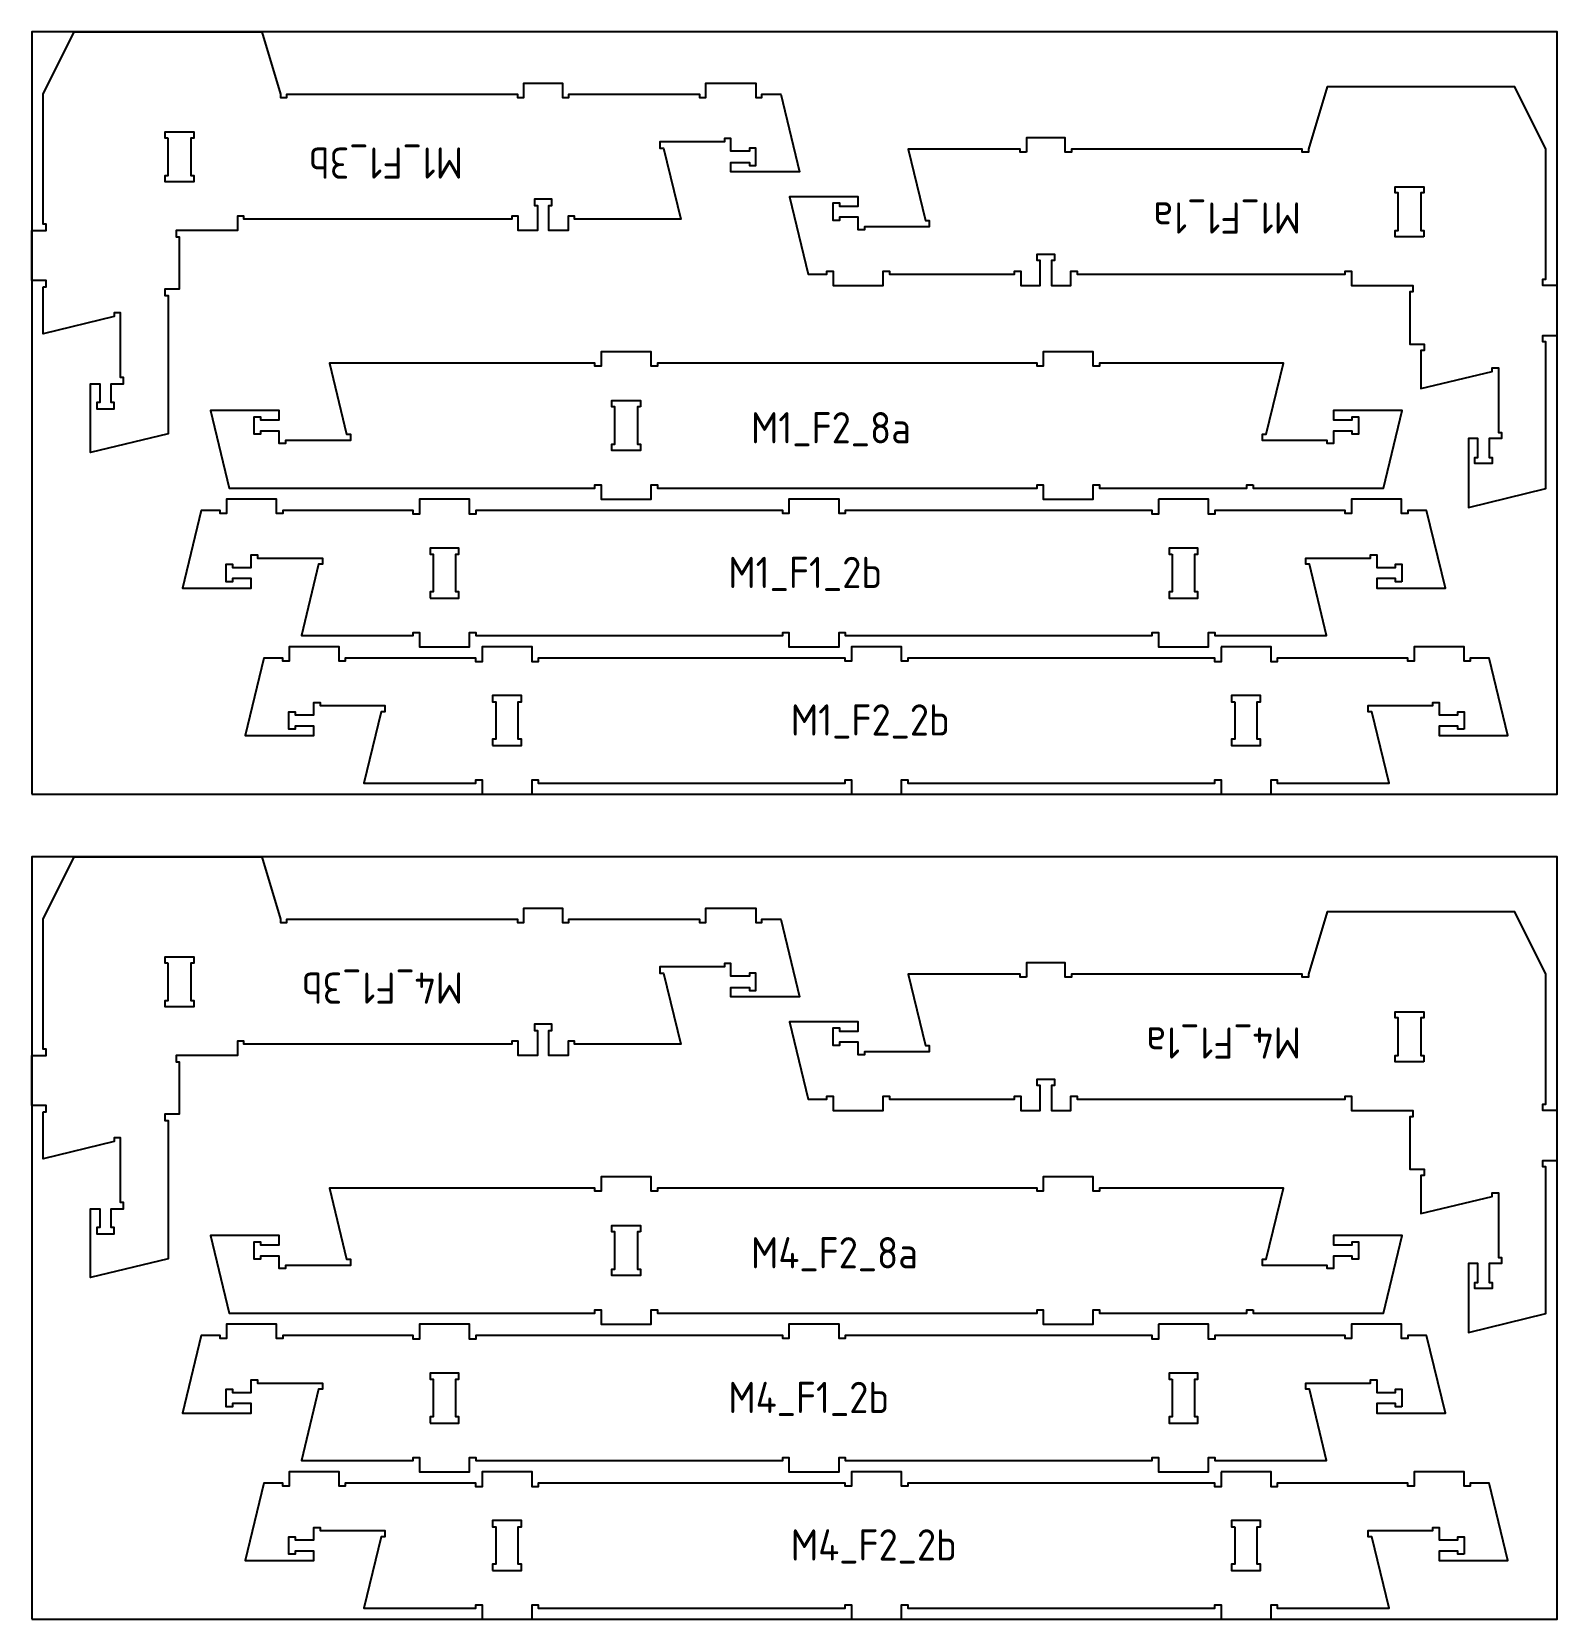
# Model space of a CAD drawing. Header units: millimetres. Extents: x -18174 to 50972, y 6312 to 16778.
# Drawn here: x 18052 to 20492, y 8953 to 11493 of the extents above; entities that cross this region are included whole.
import ezdxf

# ---------------------------------------------------------------- set-up
doc = ezdxf.new("R2010")
doc.units = ezdxf.units.MM
doc.header["$MEASUREMENT"] = 0
for name, color, linetype in [('freeswerk_CODES', 50, 'Continuous'), ('freeswerk_ELEMENTEN', 7, 'Continuous'), ('freeswerk_PLATEN', 3, 'Continuous')]:
    doc.layers.add(name, color=color, linetype=linetype)

msp = doc.modelspace()

# ---------------------------------------------------------------- linework, layer by layer
at = {"layer": 'freeswerk_ELEMENTEN'}
for points in [[(18070.3, 11084.5), (18075.3, 11084.5), (18075.3, 11094.5), (18052.3, 11094.5), (18052.3, 11174.5), (18075.3, 11174.5), (18075.3, 11184.5), (18070.3, 11184.5), (18070.3, 11392.5), (18120.3, 11492.5), (18420.3, 11492.5), (18450.3, 11392.5), (18450.3, 11387.5), (18460.3, 11387.5), (18460.3, 11392.5), (18829.3, 11392.5), (18829.3, 11387.5), (18839.3, 11387.5), (18839.3, 11410.5), (18901.3, 11410.5), (18901.3, 11387.5), (18911.3, 11387.5), (18911.3, 11392.5), (19120.3, 11392.5), (19120.3, 11387.5), (19130.3, 11387.5), (19130.3, 11410.5), (19210.3, 11410.5), (19210.3, 11387.5), (19220.3, 11387.5), (19220.3, 11392.5), (19250.3, 11392.5), (19280.3, 11268.5), (19170.3, 11268.5), (19170.3, 11283.5), (19200.3, 11283.5), (19200.3, 11278.5), (19210.3, 11278.5), (19210.3, 11306.5), (19200.3, 11306.5), (19200.3, 11301.5), (19170.3, 11301.5), (19170.3, 11321.5), (19160.3, 11321.5), (19160.3, 11316.5), (19056.8, 11316.5), (19056.8, 11306.5), (19062.7, 11306.5), (19090.3, 11192.5), (18920.3, 11192.5), (18920.3, 11197.5), (18910.3, 11197.5), (18910.3, 11174.5), (18879.3, 11174.5), (18879.3, 11214.5), (18884.3, 11214.5), (18884.3, 11224.5), (18856.3, 11224.5), (18856.3, 11214.5), (18861.3, 11214.5), (18861.3, 11174.5), (18830.3, 11174.5), (18830.3, 11197.5), (18820.3, 11197.5), (18820.3, 11192.5), (18391.3, 11192.5), (18391.3, 11197.5), (18381.3, 11197.5), (18381.3, 11174.5), (18283.3, 11174.5), (18283.3, 11164.5), (18288.3, 11164.5), (18288.3, 11080.5), (18265.3, 11080.5), (18265.3, 11070.5), (18270.3, 11070.5), (18270.3, 10849.4), (18146.3, 10819.4), (18146.3, 10929.4), (18161.3, 10929.4), (18161.3, 10899.4), (18156.3, 10899.4), (18156.3, 10889.4), (18184.3, 10889.4), (18184.3, 10899.4), (18179.3, 10899.4), (18179.3, 10929.4), (18199.3, 10929.4), (18199.3, 10939.4), (18194.3, 10939.4), (18194.3, 11042.9), (18184.3, 11042.9), (18184.3, 11037), (18070.3, 11009.4)], [(19643.3, 11299.6), (19633.3, 11299.6), (19633.3, 11304.6), (19454.3, 11304.6), (19481.9, 11190.6), (19487.9, 11190.6), (19487.9, 11180.6), (19384.3, 11180.6), (19384.3, 11175.6), (19374.3, 11175.6), (19374.3, 11195.6), (19344.3, 11195.6), (19344.3, 11190.6), (19334.3, 11190.6), (19334.3, 11218.6), (19344.3, 11218.6), (19344.3, 11213.6), (19374.3, 11213.6), (19374.3, 11228.6), (19264.3, 11228.6), (19294.3, 11104.6), (19324, 11104.6), (19324, 11109.6), (19334, 11109.6), (19334, 11086.6), (19414, 11086.6), (19414, 11109.6), (19424, 11109.6), (19424, 11104.6), (19624.3, 11104.6), (19624.3, 11109.6), (19634.3, 11109.6), (19634.3, 11086.6), (19665.3, 11086.6), (19665.3, 11126.6), (19660.3, 11126.6), (19660.3, 11136.6), (19688.3, 11136.6), (19688.3, 11126.6), (19683.3, 11126.6), (19683.3, 11086.6), (19714.3, 11086.6), (19714.3, 11109.6), (19724.3, 11109.6), (19724.3, 11104.6), (20153.3, 11104.6), (20153.3, 11109.6), (20163.3, 11109.6), (20163.3, 11086.6), (20261.3, 11086.6), (20261.3, 11076.6), (20256.3, 11076.6), (20256.3, 10992.6), (20279.3, 10992.6), (20279.3, 10982.6), (20274.3, 10982.6), (20274.3, 10921.5), (20388.3, 10949.1), (20388.3, 10955), (20398.3, 10955), (20398.3, 10851.5), (20403.3, 10851.5), (20403.3, 10841.5), (20383.3, 10841.5), (20383.3, 10811.5), (20388.3, 10811.5), (20388.3, 10801.5), (20360.3, 10801.5), (20360.3, 10811.5), (20365.3, 10811.5), (20365.3, 10841.5), (20350.3, 10841.5), (20350.3, 10731.5), (20474.3, 10761.5), (20474.3, 10996.6), (20469.3, 10996.6), (20469.3, 11006.6), (20492.3, 11006.6), (20492.3, 11086.6), (20469.3, 11086.6), (20469.3, 11096.6), (20474.3, 11096.6), (20474.3, 11304.6), (20424.3, 11404.6), (20124.3, 11404.6), (20094.3, 11304.6), (20094.3, 11299.6), (20084.3, 11299.6), (20084.3, 11304.6), (19715.3, 11304.6), (19715.3, 11299.6), (19705.3, 11299.6), (19705.3, 11322.6), (19643.3, 11322.6)], [(18270.5, 11322.5), (18265.5, 11322.5), (18265.5, 11332.5), (18311.5, 11332.5), (18311.5, 11322.5), (18306.5, 11322.5), (18306.5, 11262.5), (18311.5, 11262.5), (18311.5, 11252.5), (18265.5, 11252.5), (18265.5, 11262.5), (18270.5, 11262.5)], [(20279.1, 11164.6), (20233.1, 11164.6), (20233.1, 11174.6), (20238.1, 11174.6), (20238.1, 11234.6), (20233.1, 11234.6), (20233.1, 11244.6), (20279.1, 11244.6), (20279.1, 11234.6), (20274.1, 11234.6), (20274.1, 11174.6), (20279.1, 11174.6)], [(20005.9, 10767.5), (20005.9, 10762.5), (20214.2, 10762.5), (20244.2, 10886.5), (20134.2, 10886.5), (20134.2, 10871.5), (20164.2, 10871.5), (20164.2, 10876.5), (20174.2, 10876.5), (20174.2, 10848.5), (20164.2, 10848.5), (20164.2, 10853.5), (20134.2, 10853.5), (20134.2, 10833.5), (20124.2, 10833.5), (20124.2, 10838.5), (20020.7, 10838.5), (20020.7, 10848.5), (20026.6, 10848.5), (20054.2, 10962.5), (19760.2, 10962.5), (19760.2, 10957.5), (19750.2, 10957.5), (19750.2, 10980.5), (19670.2, 10980.5), (19670.2, 10957.5), (19660.2, 10957.5), (19660.2, 10962.5), (19053.2, 10962.5), (19053.2, 10957.5), (19043.2, 10957.5), (19043.2, 10980.5), (18963.2, 10980.5), (18963.2, 10957.5), (18953.2, 10957.5), (18953.2, 10962.5), (18528.3, 10962.5), (18555.9, 10848.5), (18561.9, 10848.5), (18561.9, 10838.5), (18458.3, 10838.5), (18458.3, 10833.5), (18448.3, 10833.5), (18448.3, 10853.5), (18418.3, 10853.5), (18418.3, 10848.5), (18408.3, 10848.5), (18408.3, 10876.5), (18418.3, 10876.5), (18418.3, 10871.5), (18448.3, 10871.5), (18448.3, 10886.5), (18338.3, 10886.5), (18368.3, 10762.5), (18953.2, 10762.5), (18953.2, 10767.5), (18963.2, 10767.5), (18963.2, 10744.5), (19043.2, 10744.5), (19043.2, 10767.5), (19053.2, 10767.5), (19053.2, 10762.5), (19660.2, 10762.5), (19660.2, 10767.5), (19670.2, 10767.5), (19670.2, 10744.5), (19750.2, 10744.5), (19750.2, 10767.5), (19760.2, 10767.5), (19760.2, 10762.5), (19995.9, 10762.5), (19995.9, 10767.5)], [(19026.2, 10892.5), (19021.2, 10892.5), (19021.2, 10832.5), (19026.2, 10832.5), (19026.2, 10822.5), (18980.2, 10822.5), (18980.2, 10832.5), (18985.2, 10832.5), (18985.2, 10892.5), (18980.2, 10892.5), (18980.2, 10902.5), (19026.2, 10902.5)], [(18689.5, 10586.5), (18735.5, 10586.5), (18735.5, 10596.5), (18730.5, 10596.5), (18730.5, 10656.5), (18735.5, 10656.5), (18735.5, 10666.5), (18689.5, 10666.5), (18689.5, 10656.5), (18694.5, 10656.5), (18694.5, 10596.5), (18689.5, 10596.5)], [(19876.5, 10656.5), (19876.5, 10596.5), (19871.5, 10596.5), (19871.5, 10586.5), (19917.5, 10586.5), (19917.5, 10596.5), (19912.5, 10596.5), (19912.5, 10656.5), (19917.5, 10656.5), (19917.5, 10666.5), (19871.5, 10666.5), (19871.5, 10656.5)], [(18789.5, 10350.5), (18835.5, 10350.5), (18835.5, 10360.5), (18830.5, 10360.5), (18830.5, 10420.5), (18835.5, 10420.5), (18835.5, 10430.5), (18789.5, 10430.5), (18789.5, 10420.5), (18794.5, 10420.5), (18794.5, 10360.5), (18789.5, 10360.5)], [(19976.5, 10420.5), (19976.5, 10360.5), (19971.5, 10360.5), (19971.5, 10350.5), (20017.5, 10350.5), (20017.5, 10360.5), (20012.5, 10360.5), (20012.5, 10420.5), (20017.5, 10420.5), (20017.5, 10430.5), (19971.5, 10430.5), (19971.5, 10420.5)], [(18070.3, 9764.5), (18075.3, 9764.5), (18075.3, 9774.5), (18052.3, 9774.5), (18052.3, 9854.5), (18075.3, 9854.5), (18075.3, 9864.5), (18070.3, 9864.5), (18070.3, 10072.5), (18120.3, 10172.5), (18420.3, 10172.5), (18450.3, 10072.5), (18450.3, 10067.5), (18460.3, 10067.5), (18460.3, 10072.5), (18829.3, 10072.5), (18829.3, 10067.5), (18839.3, 10067.5), (18839.3, 10090.5), (18901.3, 10090.5), (18901.3, 10067.5), (18911.3, 10067.5), (18911.3, 10072.5), (19120.3, 10072.5), (19120.3, 10067.5), (19130.3, 10067.5), (19130.3, 10090.5), (19210.3, 10090.5), (19210.3, 10067.5), (19220.3, 10067.5), (19220.3, 10072.5), (19250.3, 10072.5), (19280.3, 9948.5), (19170.3, 9948.5), (19170.3, 9963.5), (19200.3, 9963.5), (19200.3, 9958.5), (19210.3, 9958.5), (19210.3, 9986.5), (19200.3, 9986.5), (19200.3, 9981.5), (19170.3, 9981.5), (19170.3, 10001.5), (19160.3, 10001.5), (19160.3, 9996.5), (19056.8, 9996.5), (19056.8, 9986.5), (19062.7, 9986.5), (19090.3, 9872.5), (18920.3, 9872.5), (18920.3, 9877.5), (18910.3, 9877.5), (18910.3, 9854.5), (18879.3, 9854.5), (18879.3, 9894.5), (18884.3, 9894.5), (18884.3, 9904.5), (18856.3, 9904.5), (18856.3, 9894.5), (18861.3, 9894.5), (18861.3, 9854.5), (18830.3, 9854.5), (18830.3, 9877.5), (18820.3, 9877.5), (18820.3, 9872.5), (18391.3, 9872.5), (18391.3, 9877.5), (18381.3, 9877.5), (18381.3, 9854.5), (18283.3, 9854.5), (18283.3, 9844.5), (18288.3, 9844.5), (18288.3, 9760.5), (18265.3, 9760.5), (18265.3, 9750.5), (18270.3, 9750.5), (18270.3, 9529.4), (18146.3, 9499.4), (18146.3, 9609.4), (18161.3, 9609.4), (18161.3, 9579.4), (18156.3, 9579.4), (18156.3, 9569.4), (18184.3, 9569.4), (18184.3, 9579.4), (18179.3, 9579.4), (18179.3, 9609.4), (18199.3, 9609.4), (18199.3, 9619.4), (18194.3, 9619.4), (18194.3, 9722.9), (18184.3, 9722.9), (18184.3, 9717), (18070.3, 9689.4)], [(19643.3, 9979.6), (19633.3, 9979.6), (19633.3, 9984.6), (19454.3, 9984.6), (19481.9, 9870.6), (19487.9, 9870.6), (19487.9, 9860.6), (19384.3, 9860.6), (19384.3, 9855.6), (19374.3, 9855.6), (19374.3, 9875.6), (19344.3, 9875.6), (19344.3, 9870.6), (19334.3, 9870.6), (19334.3, 9898.6), (19344.3, 9898.6), (19344.3, 9893.6), (19374.3, 9893.6), (19374.3, 9908.6), (19264.3, 9908.6), (19294.3, 9784.6), (19324, 9784.6), (19324, 9789.6), (19334, 9789.6), (19334, 9766.6), (19414, 9766.6), (19414, 9789.6), (19424, 9789.6), (19424, 9784.6), (19624.3, 9784.6), (19624.3, 9789.6), (19634.3, 9789.6), (19634.3, 9766.6), (19665.3, 9766.6), (19665.3, 9806.6), (19660.3, 9806.6), (19660.3, 9816.6), (19688.3, 9816.6), (19688.3, 9806.6), (19683.3, 9806.6), (19683.3, 9766.6), (19714.3, 9766.6), (19714.3, 9789.6), (19724.3, 9789.6), (19724.3, 9784.6), (20153.3, 9784.6), (20153.3, 9789.6), (20163.3, 9789.6), (20163.3, 9766.6), (20261.3, 9766.6), (20261.3, 9756.6), (20256.3, 9756.6), (20256.3, 9672.6), (20279.3, 9672.6), (20279.3, 9662.6), (20274.3, 9662.6), (20274.3, 9601.5), (20388.3, 9629.1), (20388.3, 9635), (20398.3, 9635), (20398.3, 9531.5), (20403.3, 9531.5), (20403.3, 9521.5), (20383.3, 9521.5), (20383.3, 9491.5), (20388.3, 9491.5), (20388.3, 9481.5), (20360.3, 9481.5), (20360.3, 9491.5), (20365.3, 9491.5), (20365.3, 9521.5), (20350.3, 9521.5), (20350.3, 9411.5), (20474.3, 9441.5), (20474.3, 9676.6), (20469.3, 9676.6), (20469.3, 9686.6), (20492.3, 9686.6), (20492.3, 9766.6), (20469.3, 9766.6), (20469.3, 9776.6), (20474.3, 9776.6), (20474.3, 9984.6), (20424.3, 10084.6), (20124.3, 10084.6), (20094.3, 9984.6), (20094.3, 9979.6), (20084.3, 9979.6), (20084.3, 9984.6), (19715.3, 9984.6), (19715.3, 9979.6), (19705.3, 9979.6), (19705.3, 10002.6), (19643.3, 10002.6)], [(18270.5, 10002.5), (18265.5, 10002.5), (18265.5, 10012.5), (18311.5, 10012.5), (18311.5, 10002.5), (18306.5, 10002.5), (18306.5, 9942.5), (18311.5, 9942.5), (18311.5, 9932.5), (18265.5, 9932.5), (18265.5, 9942.5), (18270.5, 9942.5)], [(20279.1, 9844.6), (20233.1, 9844.6), (20233.1, 9854.6), (20238.1, 9854.6), (20238.1, 9914.6), (20233.1, 9914.6), (20233.1, 9924.6), (20279.1, 9924.6), (20279.1, 9914.6), (20274.1, 9914.6), (20274.1, 9854.6), (20279.1, 9854.6)], [(20005.9, 9447.5), (20005.9, 9442.5), (20214.2, 9442.5), (20244.2, 9566.5), (20134.2, 9566.5), (20134.2, 9551.5), (20164.2, 9551.5), (20164.2, 9556.5), (20174.2, 9556.5), (20174.2, 9528.5), (20164.2, 9528.5), (20164.2, 9533.5), (20134.2, 9533.5), (20134.2, 9513.5), (20124.2, 9513.5), (20124.2, 9518.5), (20020.7, 9518.5), (20020.7, 9528.5), (20026.6, 9528.5), (20054.2, 9642.5), (19760.2, 9642.5), (19760.2, 9637.5), (19750.2, 9637.5), (19750.2, 9660.5), (19670.2, 9660.5), (19670.2, 9637.5), (19660.2, 9637.5), (19660.2, 9642.5), (19053.2, 9642.5), (19053.2, 9637.5), (19043.2, 9637.5), (19043.2, 9660.5), (18963.2, 9660.5), (18963.2, 9637.5), (18953.2, 9637.5), (18953.2, 9642.5), (18528.3, 9642.5), (18555.9, 9528.5), (18561.9, 9528.5), (18561.9, 9518.5), (18458.3, 9518.5), (18458.3, 9513.5), (18448.3, 9513.5), (18448.3, 9533.5), (18418.3, 9533.5), (18418.3, 9528.5), (18408.3, 9528.5), (18408.3, 9556.5), (18418.3, 9556.5), (18418.3, 9551.5), (18448.3, 9551.5), (18448.3, 9566.5), (18338.3, 9566.5), (18368.3, 9442.5), (18953.2, 9442.5), (18953.2, 9447.5), (18963.2, 9447.5), (18963.2, 9424.5), (19043.2, 9424.5), (19043.2, 9447.5), (19053.2, 9447.5), (19053.2, 9442.5), (19660.2, 9442.5), (19660.2, 9447.5), (19670.2, 9447.5), (19670.2, 9424.5), (19750.2, 9424.5), (19750.2, 9447.5), (19760.2, 9447.5), (19760.2, 9442.5), (19995.9, 9442.5), (19995.9, 9447.5)], [(19026.2, 9572.5), (19021.2, 9572.5), (19021.2, 9512.5), (19026.2, 9512.5), (19026.2, 9502.5), (18980.2, 9502.5), (18980.2, 9512.5), (18985.2, 9512.5), (18985.2, 9572.5), (18980.2, 9572.5), (18980.2, 9582.5), (19026.2, 9582.5)], [(18689.5, 9266.5), (18735.5, 9266.5), (18735.5, 9276.5), (18730.5, 9276.5), (18730.5, 9336.5), (18735.5, 9336.5), (18735.5, 9346.5), (18689.5, 9346.5), (18689.5, 9336.5), (18694.5, 9336.5), (18694.5, 9276.5), (18689.5, 9276.5)], [(19876.5, 9336.5), (19876.5, 9276.5), (19871.5, 9276.5), (19871.5, 9266.5), (19917.5, 9266.5), (19917.5, 9276.5), (19912.5, 9276.5), (19912.5, 9336.5), (19917.5, 9336.5), (19917.5, 9346.5), (19871.5, 9346.5), (19871.5, 9336.5)], [(18789.5, 9030.5), (18835.5, 9030.5), (18835.5, 9040.5), (18830.5, 9040.5), (18830.5, 9100.5), (18835.5, 9100.5), (18835.5, 9110.5), (18789.5, 9110.5), (18789.5, 9100.5), (18794.5, 9100.5), (18794.5, 9040.5), (18789.5, 9040.5)], [(19976.5, 9100.5), (19976.5, 9040.5), (19971.5, 9040.5), (19971.5, 9030.5), (20017.5, 9030.5), (20017.5, 9040.5), (20012.5, 9040.5), (20012.5, 9100.5), (20017.5, 9100.5), (20017.5, 9110.5), (19971.5, 9110.5), (19971.5, 9100.5)]]:
    msp.add_lwpolyline(points, close=True, dxfattribs=at)
for points in [[(19854.5, 10744.5), (19854.5, 10720.5), (19844.5, 10720.5), (19844.5, 10726.5), (19353.5, 10726.5), (19353.5, 10721.5), (19343.5, 10721.5), (19343.5, 10744.5), (19263.5, 10744.5), (19263.5, 10721.5), (19253.5, 10721.5), (19253.5, 10726.5), (18762.5, 10726.5), (18762.5, 10720.5), (18752.5, 10720.5), (18752.5, 10744.5), (18672.5, 10744.5), (18672.5, 10720.5), (18662.5, 10720.5), (18662.5, 10726.5), (18453.8, 10726.5), (18453.8, 10721.5), (18443.8, 10721.5), (18443.8, 10744.5), (18363.8, 10744.5), (18363.8, 10721.5), (18353.8, 10721.5), (18353.8, 10726.5), (18323.5, 10726.5), (18293.5, 10602.5), (18403.5, 10602.5), (18403.5, 10617.5), (18373.5, 10617.5), (18373.5, 10612.5), (18363.5, 10612.5), (18363.5, 10640.5), (18373.5, 10640.5), (18373.5, 10635.5), (18403.5, 10635.5), (18403.5, 10655.5), (18413.5, 10655.5), (18413.5, 10650.5), (18517.1, 10650.5), (18517.1, 10640.5), (18511, 10640.5), (18483.5, 10526.5), (18662.5, 10526.5), (18662.5, 10531.5), (18672.5, 10531.5), (18672.5, 10508.5), (18752.5, 10508.5), (18752.5, 10531.5), (18762.5, 10531.5), (18762.5, 10526.5), (19253.5, 10526.5), (19253.5, 10531.5), (19263.5, 10531.5), (19263.5, 10508.5), (19343.5, 10508.5), (19343.5, 10531.5), (19353.5, 10531.5), (19353.5, 10526.5), (19844.5, 10526.5), (19844.5, 10531.5), (19854.5, 10531.5), (19854.5, 10508.5), (19934.5, 10508.5), (19934.5, 10531.5), (19944.5, 10531.5), (19944.5, 10526.5), (20123.5, 10526.5), (20095.9, 10640.5), (20090, 10640.5), (20090, 10650.5), (20193.5, 10650.5), (20193.5, 10655.5), (20203.5, 10655.5), (20203.5, 10635.5), (20233.5, 10635.5), (20233.5, 10640.5), (20243.5, 10640.5), (20243.5, 10612.5)], [(20243.5, 10612.5), (20233.5, 10612.5), (20233.5, 10617.5), (20203.5, 10617.5), (20203.5, 10602.5), (20313.5, 10602.5), (20283.2, 10726.5), (20253.2, 10726.5), (20253.2, 10721.5), (20243.2, 10721.5), (20243.2, 10744.5), (20163.2, 10744.5), (20163.2, 10721.5), (20153.2, 10721.5), (20153.2, 10726.5), (19944.5, 10726.5), (19944.5, 10720.5), (19934.5, 10720.5), (19934.5, 10744.5), (19854.5, 10744.5)], [(19954.5, 10508.5), (19954.5, 10484.5), (19944.5, 10484.5), (19944.5, 10490.5), (19453.5, 10490.5), (19453.5, 10485.5), (19443.5, 10485.5), (19443.5, 10508.5), (19363.5, 10508.5), (19363.5, 10485.5), (19353.5, 10485.5), (19353.5, 10490.5), (18862.5, 10490.5), (18862.5, 10484.5), (18852.5, 10484.5), (18852.5, 10508.5), (18772.5, 10508.5), (18772.5, 10484.5), (18762.5, 10484.5), (18762.5, 10490.5), (18553.8, 10490.5), (18553.8, 10485.5), (18543.8, 10485.5), (18543.8, 10508.5), (18463.8, 10508.5), (18463.8, 10485.5), (18453.8, 10485.5), (18453.8, 10490.5), (18423.5, 10490.5), (18393.5, 10366.5), (18503.5, 10366.5), (18503.5, 10381.5), (18473.5, 10381.5), (18473.5, 10376.5), (18463.5, 10376.5), (18463.5, 10404.5), (18473.5, 10404.5), (18473.5, 10399.5), (18503.5, 10399.5), (18503.5, 10419.5), (18513.5, 10419.5), (18513.5, 10414.5), (18617.1, 10414.5), (18617.1, 10404.5), (18611, 10404.5), (18583.5, 10290.5), (18762.5, 10290.5), (18762.5, 10295.5), (18772.5, 10295.5), (18772.5, 10272.5), (18852.5, 10272.5), (18852.5, 10295.5), (18862.5, 10295.5), (18862.5, 10290.5), (19353.5, 10290.5), (19353.5, 10295.5), (19363.5, 10295.5), (19363.5, 10272.5), (19443.5, 10272.5), (19443.5, 10295.5), (19453.5, 10295.5), (19453.5, 10290.5), (19944.5, 10290.5), (19944.5, 10295.5), (19954.5, 10295.5), (19954.5, 10272.5), (20034.5, 10272.5), (20034.5, 10295.5), (20044.5, 10295.5), (20044.5, 10290.5), (20223.5, 10290.5), (20195.9, 10404.5), (20190, 10404.5), (20190, 10414.5), (20293.5, 10414.5), (20293.5, 10419.5), (20303.5, 10419.5), (20303.5, 10399.5), (20333.5, 10399.5), (20333.5, 10404.5), (20343.5, 10404.5), (20343.5, 10376.5)], [(20343.5, 10376.5), (20333.5, 10376.5), (20333.5, 10381.5), (20303.5, 10381.5), (20303.5, 10366.5), (20413.5, 10366.5), (20383.2, 10490.5), (20353.2, 10490.5), (20353.2, 10485.5), (20343.2, 10485.5), (20343.2, 10508.5), (20263.2, 10508.5), (20263.2, 10485.5), (20253.2, 10485.5), (20253.2, 10490.5), (20044.5, 10490.5), (20044.5, 10484.5), (20034.5, 10484.5), (20034.5, 10508.5), (19954.5, 10508.5)], [(19854.5, 9424.5), (19854.5, 9400.5), (19844.5, 9400.5), (19844.5, 9406.5), (19353.5, 9406.5), (19353.5, 9401.5), (19343.5, 9401.5), (19343.5, 9424.5), (19263.5, 9424.5), (19263.5, 9401.5), (19253.5, 9401.5), (19253.5, 9406.5), (18762.5, 9406.5), (18762.5, 9400.5), (18752.5, 9400.5), (18752.5, 9424.5), (18672.5, 9424.5), (18672.5, 9400.5), (18662.5, 9400.5), (18662.5, 9406.5), (18453.8, 9406.5), (18453.8, 9401.5), (18443.8, 9401.5), (18443.8, 9424.5), (18363.8, 9424.5), (18363.8, 9401.5), (18353.8, 9401.5), (18353.8, 9406.5), (18323.5, 9406.5), (18293.5, 9282.5), (18403.5, 9282.5), (18403.5, 9297.5), (18373.5, 9297.5), (18373.5, 9292.5), (18363.5, 9292.5), (18363.5, 9320.5), (18373.5, 9320.5), (18373.5, 9315.5), (18403.5, 9315.5), (18403.5, 9335.5), (18413.5, 9335.5), (18413.5, 9330.5), (18517.1, 9330.5), (18517.1, 9320.5), (18511, 9320.5), (18483.5, 9206.5), (18662.5, 9206.5), (18662.5, 9211.5), (18672.5, 9211.5), (18672.5, 9188.5), (18752.5, 9188.5), (18752.5, 9211.5), (18762.5, 9211.5), (18762.5, 9206.5), (19253.5, 9206.5), (19253.5, 9211.5), (19263.5, 9211.5), (19263.5, 9188.5), (19343.5, 9188.5), (19343.5, 9211.5), (19353.5, 9211.5), (19353.5, 9206.5), (19844.5, 9206.5), (19844.5, 9211.5), (19854.5, 9211.5), (19854.5, 9188.5), (19934.5, 9188.5), (19934.5, 9211.5), (19944.5, 9211.5), (19944.5, 9206.5), (20123.5, 9206.5), (20095.9, 9320.5), (20090, 9320.5), (20090, 9330.5), (20193.5, 9330.5), (20193.5, 9335.5), (20203.5, 9335.5), (20203.5, 9315.5), (20233.5, 9315.5), (20233.5, 9320.5), (20243.5, 9320.5), (20243.5, 9292.5)], [(20243.5, 9292.5), (20233.5, 9292.5), (20233.5, 9297.5), (20203.5, 9297.5), (20203.5, 9282.5), (20313.5, 9282.5), (20283.2, 9406.5), (20253.2, 9406.5), (20253.2, 9401.5), (20243.2, 9401.5), (20243.2, 9424.5), (20163.2, 9424.5), (20163.2, 9401.5), (20153.2, 9401.5), (20153.2, 9406.5), (19944.5, 9406.5), (19944.5, 9400.5), (19934.5, 9400.5), (19934.5, 9424.5), (19854.5, 9424.5)], [(19954.5, 9188.5), (19954.5, 9164.5), (19944.5, 9164.5), (19944.5, 9170.5), (19453.5, 9170.5), (19453.5, 9165.5), (19443.5, 9165.5), (19443.5, 9188.5), (19363.5, 9188.5), (19363.5, 9165.5), (19353.5, 9165.5), (19353.5, 9170.5), (18862.5, 9170.5), (18862.5, 9164.5), (18852.5, 9164.5), (18852.5, 9188.5), (18772.5, 9188.5), (18772.5, 9164.5), (18762.5, 9164.5), (18762.5, 9170.5), (18553.8, 9170.5), (18553.8, 9165.5), (18543.8, 9165.5), (18543.8, 9188.5), (18463.8, 9188.5), (18463.8, 9165.5), (18453.8, 9165.5), (18453.8, 9170.5), (18423.5, 9170.5), (18393.5, 9046.5), (18503.5, 9046.5), (18503.5, 9061.5), (18473.5, 9061.5), (18473.5, 9056.5), (18463.5, 9056.5), (18463.5, 9084.5), (18473.5, 9084.5), (18473.5, 9079.5), (18503.5, 9079.5), (18503.5, 9099.5), (18513.5, 9099.5), (18513.5, 9094.5), (18617.1, 9094.5), (18617.1, 9084.5), (18611, 9084.5), (18583.5, 8970.5), (18762.5, 8970.5), (18762.5, 8975.5), (18772.5, 8975.5), (18772.5, 8952.5), (18852.5, 8952.5), (18852.5, 8975.5), (18862.5, 8975.5), (18862.5, 8970.5), (19353.5, 8970.5), (19353.5, 8975.5), (19363.5, 8975.5), (19363.5, 8952.5), (19443.5, 8952.5), (19443.5, 8975.5), (19453.5, 8975.5), (19453.5, 8970.5), (19944.5, 8970.5), (19944.5, 8975.5), (19954.5, 8975.5), (19954.5, 8952.5), (20034.5, 8952.5), (20034.5, 8975.5), (20044.5, 8975.5), (20044.5, 8970.5), (20223.5, 8970.5), (20195.9, 9084.5), (20190, 9084.5), (20190, 9094.5), (20293.5, 9094.5), (20293.5, 9099.5), (20303.5, 9099.5), (20303.5, 9079.5), (20333.5, 9079.5), (20333.5, 9084.5), (20343.5, 9084.5), (20343.5, 9056.5)], [(20343.5, 9056.5), (20333.5, 9056.5), (20333.5, 9061.5), (20303.5, 9061.5), (20303.5, 9046.5), (20413.5, 9046.5), (20383.2, 9170.5), (20353.2, 9170.5), (20353.2, 9165.5), (20343.2, 9165.5), (20343.2, 9188.5), (20263.2, 9188.5), (20263.2, 9165.5), (20253.2, 9165.5), (20253.2, 9170.5), (20044.5, 9170.5), (20044.5, 9164.5), (20034.5, 9164.5), (20034.5, 9188.5), (19954.5, 9188.5)]]:
    msp.add_lwpolyline(points, dxfattribs=at)
at = {"layer": 'freeswerk_PLATEN'}
for points in [[(18052.3, 10272.5), (20492.3, 10272.5), (20492.3, 11492.5), (18052.3, 11492.5)], [(18052.3, 8952.5), (20492.3, 8952.5), (20492.3, 10172.5), (18052.3, 10172.5)]]:
    msp.add_lwpolyline(points, close=True, dxfattribs=at)

# ---------------------------------------------------------------- texts
at = {"layer": 'freeswerk_CODES', "char_height": 50, "attachment_point": 1, "rotation": 180}
for s, insert in [('{\\Fiso|c0;M1_F1_3b}', (18742.3, 11257.5)), ('{\\Fiso|c0;M1_F1_1a}', (20082.6, 11169.6)), ('{\\Fiso|c0;M4_F1_3b}', (18742.3, 9937.5)), ('{\\Fiso|c0;M4_F1_1a}', (20082.6, 9849.6))]:
    msp.add_mtext_dynamic_manual_height_columns(s, width=318.081, gutter_width=1456.3, heights=[0], dxfattribs=dict(at, insert=insert))
at = {"layer": 'freeswerk_CODES', "char_height": 50, "attachment_point": 1}
for s, insert in [('{\\Fiso|c0;M1_F2_8a}', (19202.7, 10883.9)), ('{\\Fiso|c0;M1_F1_2b}', (19166.4, 10652.4)), ('{\\Fiso|c0;M1_F2_2b}', (19266.4, 10416.4)), ('{\\Fiso|c0;M4_F2_8a}', (19202.7, 9563.9)), ('{\\Fiso|c0;M4_F1_2b}', (19166.4, 9332.4)), ('{\\Fiso|c0;M4_F2_2b}', (19266.4, 9096.4))]:
    msp.add_mtext_dynamic_manual_height_columns(s, width=318.081, gutter_width=1456.3, heights=[0], dxfattribs=dict(at, insert=insert))

doc.saveas('drawing.dxf')
